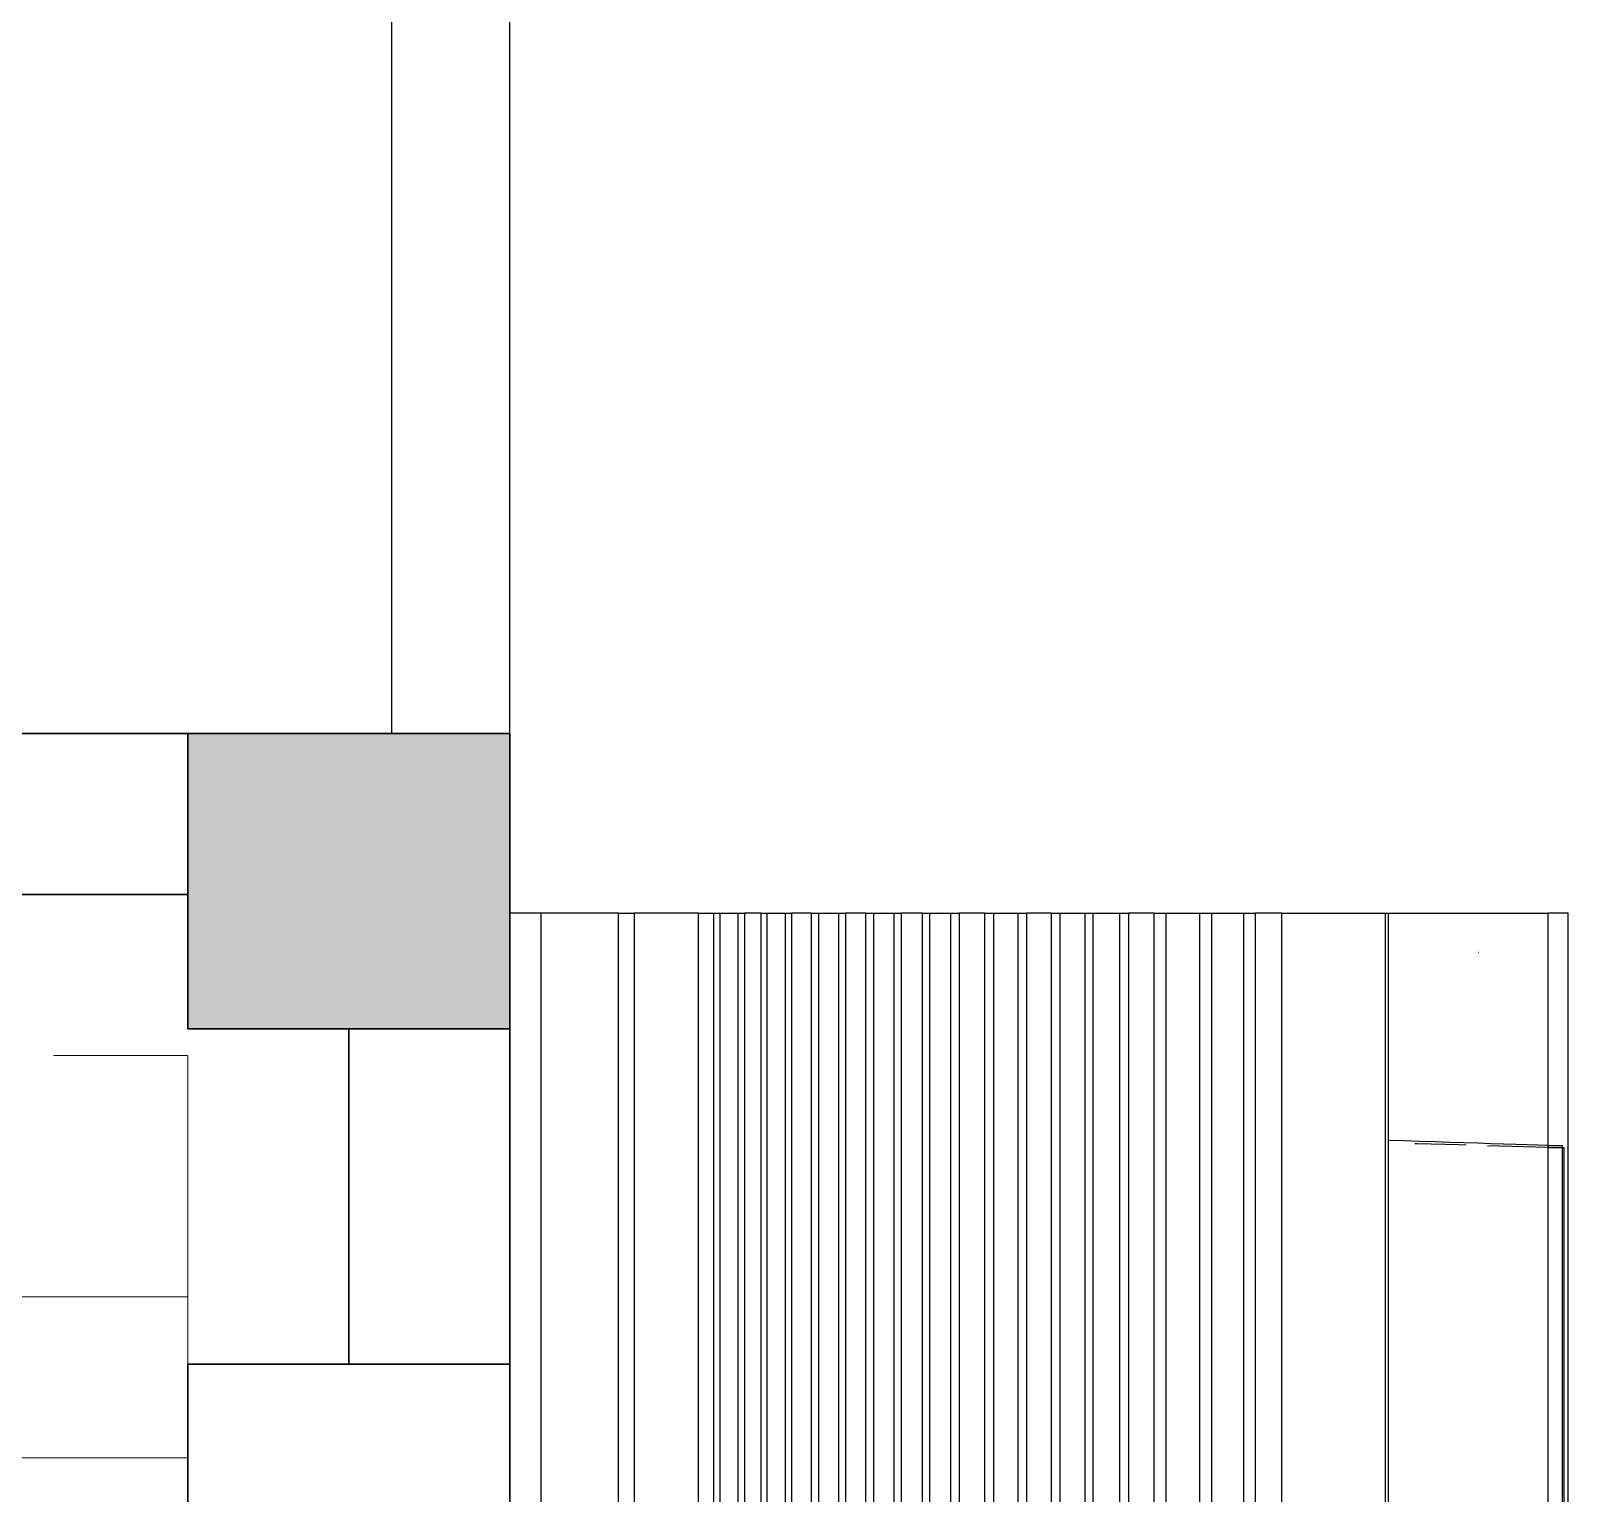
# Model space of a CAD drawing. Header units: inches. Extents: x 14 to 94880, y -4 to 65361.
# Drawn here: x 18769 to 20201, y 40565 to 41928 of the extents above; entities that cross this region are included whole.
import ezdxf

# ---------------------------------------------------------------- set-up
doc = ezdxf.new("R2010")
doc.units = ezdxf.units.IN
doc.header["$MEASUREMENT"] = 0
doc.linetypes.add('HIDDEN', pattern=[0.375, 0.25, -0.125])
for name, color, linetype, lineweight in [('COLUMN', 8, 'Continuous', 30), ('LW', 8, 'Continuous', 20), ('wall', 8, 'Continuous', 30), ('WIN', 8, 'Continuous', 18)]:
    doc.layers.add(name, color=color, linetype=linetype, lineweight=lineweight)
doc.layers.add('Edges', color=7, linetype='Continuous')
doc.layers.add('partition', color=8, linetype='Continuous')

# ---------------------------------------------------------------- blocks, each defined once
blk = doc.blocks.new('air con')
at = {"layer": 'Edges'}
for p, q in [((71.402, 41.898), (152.402, 41.898)), ((152.402, 41.095), (152.402, 41.898)), ((71.402, 41.095), (152.402, 41.095)), ((152.402, 39.122), (152.402, 41.095)), ((71.402, 39.122), (152.402, 39.122)), ((152.402, 39.122), (152.402, 38.724)), ((152.402, 38.724), (71.402, 38.724)), ((152.402, 37.092), (152.402, 38.724)), ((152.402, 37.092), (71.402, 37.092)), ((152.402, 37.092), (152.402, 36.701)), ((152.402, 36.701), (71.402, 36.701)), ((152.402, 36.542), (71.402, 36.542)), ((152.402, 36.701), (152.402, 36.542)), ((152.402, 36.542), (152.402, 36.078)), ((152.402, 36.078), (71.402, 36.078)), ((152.402, 35.914), (71.402, 35.914)), ((152.402, 36.078), (152.402, 35.914)), ((152.402, 35.493), (152.402, 35.914)), ((152.402, 35.493), (71.402, 35.493)), ((152.402, 35.34), (71.402, 35.34)), ((152.402, 35.493), (152.402, 35.34)), ((152.402, 35.34), (152.402, 34.877)), ((152.402, 34.877), (71.402, 34.877)), ((152.402, 34.709), (71.402, 34.709)), ((152.402, 34.877), (152.402, 34.709)), ((152.402, 34.207), (152.402, 34.709)), ((152.402, 34.207), (71.402, 34.207)), ((152.402, 34.207), (152.402, 34.022)), ((152.402, 34.022), (71.402, 34.022)), ((152.402, 34.022), (152.402, 33.51)), ((152.402, 33.51), (71.402, 33.51)), ((152.402, 33.51), (152.402, 33.335)), ((152.402, 33.335), (71.402, 33.335)), ((152.402, 32.826), (152.402, 33.335)), ((152.402, 32.826), (71.402, 32.826)), ((152.402, 32.625), (71.402, 32.625)), ((152.402, 32.826), (152.402, 32.625)), ((152.402, 32.625), (152.402, 32.098)), ((152.402, 32.098), (71.402, 32.098)), ((152.402, 31.911), (71.402, 31.911)), ((152.402, 32.098), (152.402, 31.911)), ((152.402, 31.378), (152.402, 31.911)), ((152.402, 31.378), (71.402, 31.378)), ((152.402, 31.378), (152.402, 31.189)), ((152.402, 31.189), (71.402, 31.189)), ((152.402, 31.189), (152.402, 30.654)), ((152.402, 30.654), (71.402, 30.654)), ((152.402, 30.654), (152.402, 30.439)), ((152.402, 30.439), (71.402, 30.439)), ((152.402, 29.791), (152.402, 30.439)), ((152.402, 29.791), (71.402, 29.791)), ((152.402, 29.562), (71.402, 29.562)), ((152.402, 29.791), (152.402, 29.562)), ((152.402, 29.562), (152.402, 28.935)), ((152.402, 28.935), (71.402, 28.935)), ((152.402, 28.714), (71.402, 28.714)), ((152.402, 28.935), (152.402, 28.714)), ((152.402, 28.092), (152.402, 28.714)), ((152.402, 28.092), (71.402, 28.092)), ((152.402, 27.871), (71.402, 27.871)), ((152.402, 28.092), (152.402, 27.871)), ((152.402, 27.871), (152.402, 27.226)), ((152.402, 27.226), (71.402, 27.226)), ((152.402, 27.226), (152.402, 27.024)), ((152.402, 27.024), (71.402, 27.024)), ((152.402, 27.024), (152.402, 26.349)), ((152.402, 26.349), (71.402, 26.349)), ((152.402, 26.349), (152.402, 26.117)), ((152.402, 26.117), (71.402, 26.117)), ((152.402, 25.469), (152.402, 26.117)), ((152.402, 25.469), (71.402, 25.469)), ((152.402, 25.162), (71.402, 25.162)), ((152.402, 25.469), (152.402, 25.162)), ((152.402, 25.162), (152.402, 24.304)), ((152.402, 24.304), (71.402, 24.304)), ((152.402, 24.002), (71.402, 24.002)), ((152.402, 24.304), (152.402, 24.002)), ((152.402, 24.002), (152.402, 23.184)), ((152.402, 23.184), (71.402, 23.184)), ((152.402, 23.184), (152.402, 22.883)), ((152.402, 22.883), (71.402, 22.883)), ((152.402, 22.213), (152.402, 22.883)), ((152.402, 22.213), (71.402, 22.213)), ((152.402, 22.213), (152.402, 19.568)), ((152.402, 19.568), (71.402, 19.568)), ((152.402, 19.493), (71.402, 19.493)), ((146.588, 19.085), (146.601, 19.493)), ((152.402, 19.568), (152.402, 19.493)), ((152.402, 19.493), (152.402, 15.42)), ((146.575, 18.687), (146.588, 19.085)), ((146.504, 18.391), (146.514, 18.752)), ((146.514, 18.752), (146.516, 18.813)), ((146.562, 18.299), (146.575, 18.687)), ((146.494, 18.035), (146.504, 18.391)), ((146.55, 17.923), (146.562, 18.299)), ((146.479, 17.503), (146.484, 17.685)), ((146.484, 17.685), (146.494, 18.035)), ((146.538, 17.558), (146.55, 17.923)), ((146.527, 17.206), (146.538, 17.558)), ((146.456, 16.673), (146.464, 16.956)), ((146.505, 16.546), (146.516, 16.869)), ((146.516, 16.869), (146.527, 17.206)), ((151.402, 17.184), (151.402, 17.175)), ((146.447, 16.349), (146.456, 16.673)), ((146.495, 16.239), (146.505, 16.546)), ((146.438, 16.032), (146.447, 16.349)), ((146.486, 15.948), (146.495, 16.239)), ((146.421, 15.42), (146.429, 15.722)), ((146.429, 15.722), (146.438, 16.032)), ((146.477, 15.675), (146.486, 15.948)), ((146.421, 15.42), (76.921, 15.42)), ((146.468, 15.42), (146.421, 15.42)), ((146.421, 15.42), (146.421, 15.051)), ((146.468, 15.42), (146.477, 15.675)), ((152.402, 15.42), (146.468, 15.42)), ((146.468, 15.42), (146.468, 15.051)), ((152.402, 14.898), (152.402, 15.42)), ((146.421, 15.051), (76.921, 15.051)), ((146.421, 15.012), (76.921, 15.012)), ((146.468, 15.051), (146.421, 15.051)), ((146.421, 15.051), (146.421, 15.012)), ((71.402, 14.898), (152.402, 14.898))]:
    blk.add_line(p, q, dxfattribs=at)
blk = doc.blocks.new('1.5HP AIR CONDITION')
at = {"xscale": 36.51607049631966, "yscale": 36.51607049631966, "zscale": 36.51607049631966}
blk.add_blockref('air con', (-4086.2, -544), dxfattribs=at)

msp = doc.modelspace()

# ---------------------------------------------------------------- hatches: boundary and pattern name
at = {"layer": 'COLUMN'}
msp.add_hatch(color=256, dxfattribs=at).paths.add_polyline_path([(18915.2, 41273.4), (19215.2, 41273.4), (19215.2, 40998.4), (18915.2, 40998.4)])

# ---------------------------------------------------------------- linework, layer by layer
msp.add_lwpolyline([(18915.2, 41273.4), (19215.2, 41273.4), (19215.2, 40998.4), (18915.2, 40998.4)], close=True, dxfattribs=at)
at = {"layer": 'LW'}
for p, q in [((18915.2, 40685.9), (18915.2, 40973.4)), ((18915.2, 40748.4), (16690.2, 40748.4))]:
    msp.add_line(p, q, dxfattribs=at)
at = {"layer": 'LW', "linetype": 'HIDDEN', "ltscale": 1200}
msp.add_line((18915.2, 40598.4), (16540.2, 40598.4), dxfattribs=at)
msp.add_lwpolyline([(16915.2, 42548.4), (16915.2, 41548.4), (16840.2, 41548.4), (16840.2, 40848.4), (17440.2, 40848.4), (17440.2, 40973.4), (18915.2, 40973.4)], dxfattribs=at)
at = {"layer": 'partition'}
for p, q in [((19105.2, 41273.4), (19105.2, 42338.4)), ((19215.2, 41273.4), (19215.2, 42338.4))]:
    msp.add_line(p, q, dxfattribs=at)
at = {"layer": 'wall'}
for p, q in [((19215.2, 41273.4), (17065.2, 41273.4)), ((19215.2, 40535.9), (19215.2, 41273.4)), ((18915.2, 41123.4), (17065.2, 41123.4)), ((19065.2, 40685.9), (19065.2, 40998.4))]:
    msp.add_line(p, q, dxfattribs=at)
msp.add_lwpolyline([(19215.2, 40535.9), (19215.2, 40685.9), (18915.2, 40685.9), (18915.2, 40535.9)], close=True, dxfattribs=at)
at = {"layer": 'WIN'}
msp.add_line((19215.2, 40998.4), (19215.2, 41273.4), dxfattribs=at)

# ---------------------------------------------------------------- block references
at = {"rotation": 90}
msp.add_blockref('1.5HP AIR CONDITION', (20201.1, 39627.3), dxfattribs=at)

doc.saveas('drawing.dxf')
